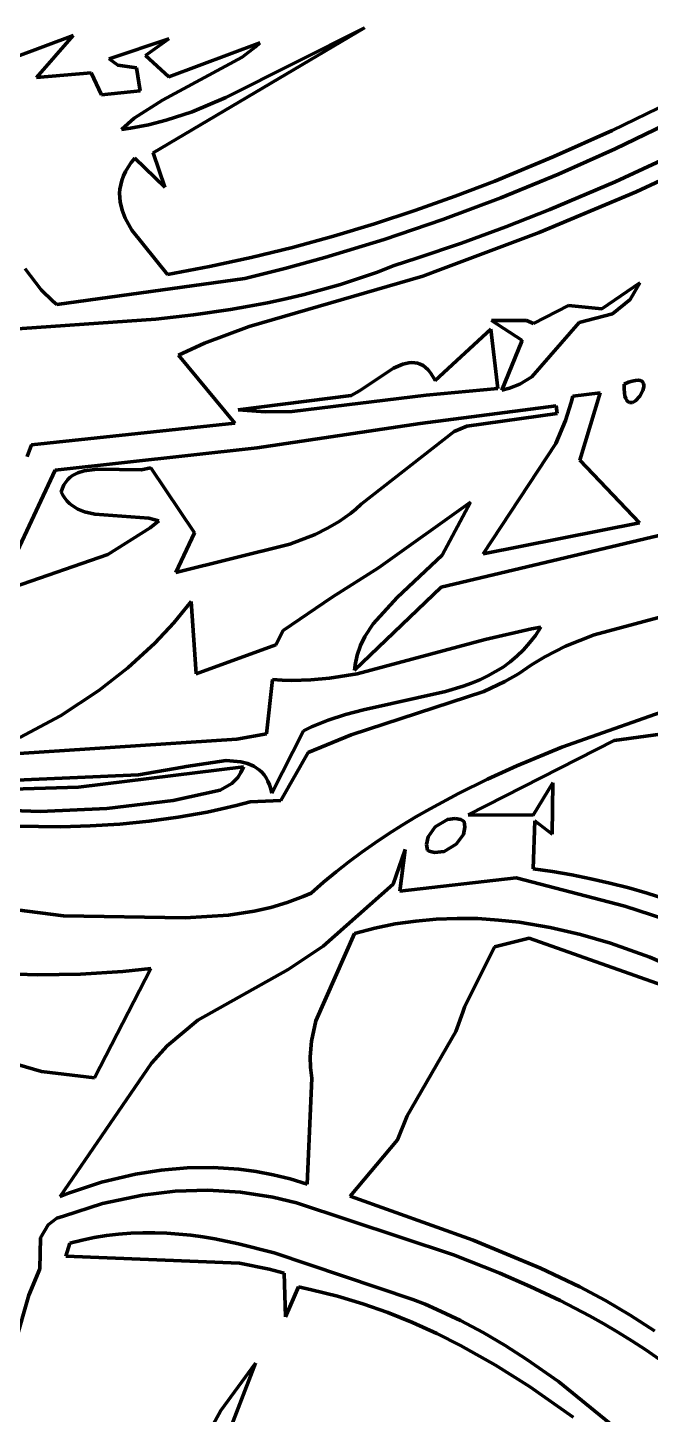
# Model space of a CAD drawing. Header units: millimetres. Extents: x 0 to 10.4, y 0 to 10.4.
# Drawn here: x 4.383 to 4.959, y 2.481 to 3.762 of the extents above; entities that cross this region are included whole.
import ezdxf

# ---------------------------------------------------------------- set-up
doc = ezdxf.new("R2010")
doc.units = ezdxf.units.MM
doc.layers.add('color#2b2b2bff', color=7, linetype='CONTINUOUS', lineweight=100)
doc.layers.add('color#fdfdfdff', color=7, linetype='CONTINUOUS', lineweight=100)

msp = doc.modelspace()

# ---------------------------------------------------------------- linework, layer by layer
at = {"layer": 'color#2b2b2bff'}
for p, q in [((4.6948, 3.7622), (4.4995, 3.6466)), ((4.5665, 3.6976), (4.6948, 3.7622)), ((4.3717, 3.7351), (4.4255, 3.755)), ((4.4255, 3.755), (4.3916, 3.7163)), ((4.4589, 3.7334), (4.5138, 3.7519)), ((4.5138, 3.7519), (4.4923, 3.7364)), ((4.5139, 3.7169), (4.5981, 3.7482)), ((4.5942, 3.7446), (4.5818, 3.735)), ((4.5981, 3.7482), (4.5942, 3.7446)), ((4.4668, 3.7276), (4.4589, 3.7334)), ((4.4923, 3.7364), (4.5139, 3.7169)), ((4.5818, 3.735), (4.5081, 3.6954)), ((4.3916, 3.7163), (4.442, 3.7204)), ((4.442, 3.7204), (4.4517, 3.7003)), ((4.4839, 3.7252), (4.4668, 3.7276)), ((4.4873, 3.7039), (4.4839, 3.7252)), ((4.4517, 3.7003), (4.4873, 3.7039)), ((4.5081, 3.6954), (4.4819, 3.6785)), ((4.5355, 3.6846), (4.5665, 3.6976)), ((4.924, 3.6673), (4.9773, 3.6931)), ((4.4819, 3.6785), (4.4701, 3.6682)), ((4.5116, 3.6767), (4.5355, 3.6846)), ((4.9955, 3.6836), (4.9266, 3.6502)), ((4.4701, 3.6682), (4.4786, 3.6694)), ((4.4786, 3.6694), (4.4952, 3.6725)), ((4.4952, 3.6725), (4.5116, 3.6767)), ((4.87, 3.6431), (4.924, 3.6673)), ((4.9267, 3.6199), (5.006, 3.6566)), ((5.0519, 3.6598), (4.946, 3.6106)), ((4.4825, 3.6417), (4.4791, 3.6376)), ((4.5103, 3.6147), (4.4825, 3.6417)), ((4.4995, 3.6466), (4.5103, 3.6147)), ((4.8154, 3.6205), (4.87, 3.6431)), ((4.9266, 3.6502), (4.8742, 3.6268)), ((4.4738, 3.6293), (4.4719, 3.6252)), ((4.4762, 3.6334), (4.4738, 3.6293)), ((4.4791, 3.6376), (4.4762, 3.6334)), ((4.4694, 3.6171), (4.4687, 3.6131)), ((4.4704, 3.6211), (4.4694, 3.6171)), ((4.4719, 3.6252), (4.4704, 3.6211)), ((4.7786, 3.6065), (4.8154, 3.6205)), ((4.8742, 3.6268), (4.8211, 3.605)), ((4.8664, 3.5943), (4.9267, 3.6199)), ((4.4687, 3.6131), (4.4684, 3.6092)), ((4.4684, 3.6092), (4.4685, 3.6053)), ((4.4685, 3.6053), (4.4689, 3.6014)), ((4.7414, 3.5933), (4.7786, 3.6065)), ((4.8211, 3.605), (4.7674, 3.5849)), ((4.946, 3.6106), (4.8563, 3.573)), ((4.4689, 3.6014), (4.4707, 3.5937)), ((4.4707, 3.5937), (4.4736, 3.5862)), ((4.704, 3.581), (4.7414, 3.5933)), ((4.8257, 3.5782), (4.8664, 3.5943)), ((4.4736, 3.5862), (4.4796, 3.5751)), ((4.6663, 3.5696), (4.704, 3.581)), ((4.7674, 3.5849), (4.7131, 3.5664)), ((4.7847, 3.5631), (4.8257, 3.5782)), ((4.4796, 3.5751), (4.5127, 3.5341)), ((4.6283, 3.5592), (4.6663, 3.5696)), ((4.7131, 3.5664), (4.6582, 3.5498)), ((4.7433, 3.5491), (4.7847, 3.5631)), ((4.8563, 3.573), (4.7652, 3.5387)), ((4.5901, 3.5498), (4.6283, 3.5592)), ((4.396, 3.5198), (4.381, 3.5392)), ((4.5127, 3.5341), (4.5515, 3.5414)), ((4.5515, 3.5414), (4.5901, 3.5498)), ((4.6213, 3.5397), (4.5842, 3.5305)), ((4.6582, 3.5498), (4.6213, 3.5397)), ((4.7059, 3.5361), (4.7224, 3.5425)), ((4.7224, 3.5425), (4.7433, 3.5491)), ((4.7652, 3.5387), (4.7487, 3.5326)), ((4.5842, 3.5305), (4.4105, 3.5063)), ((4.7487, 3.5326), (4.5881, 3.4861)), ((4.6559, 3.5201), (4.6727, 3.525)), ((4.6727, 3.525), (4.6893, 3.5303)), ((4.6893, 3.5303), (4.7059, 3.5361)), ((4.9144, 3.5025), (4.9494, 3.5264)), ((4.9494, 3.5264), (4.9406, 3.511)), ((4.4066, 3.5095), (4.396, 3.5198)), ((4.6222, 3.5116), (4.6391, 3.5157)), ((4.6391, 3.5157), (4.6559, 3.5201)), ((4.4105, 3.5063), (4.4066, 3.5095)), ((4.5366, 3.4967), (4.571, 3.5017)), ((4.571, 3.5017), (4.5881, 3.5047)), ((4.5881, 3.5047), (4.6052, 3.508)), ((4.6052, 3.508), (4.6222, 3.5116)), ((4.8512, 3.4887), (4.8836, 3.5054)), ((4.8836, 3.5054), (4.9144, 3.5025)), ((4.9406, 3.511), (4.9242, 3.4978)), ((4.31, 3.4796), (4.5019, 3.4927)), ((4.5019, 3.4927), (4.5366, 3.4967)), ((4.5881, 3.4861), (4.547, 3.4707)), ((4.8405, 3.4734), (4.8124, 3.4916)), ((4.8124, 3.4916), (4.8446, 3.4916)), ((4.8446, 3.4916), (4.8512, 3.4887)), ((4.8934, 3.4896), (4.8497, 3.4395)), ((4.9242, 3.4978), (4.8934, 3.4896)), ((4.7601, 3.4361), (4.8118, 3.4836)), ((4.8118, 3.4836), (4.8183, 3.4287)), ((4.8405, 3.4724), (4.8405, 3.4734)), ((4.547, 3.4707), (4.5229, 3.4595)), ((4.8219, 3.4273), (4.8405, 3.4724)), ((4.5229, 3.4595), (4.5751, 3.3966)), ((4.7218, 3.4474), (4.7304, 3.4512)), ((4.7304, 3.4512), (4.736, 3.4525)), ((4.736, 3.4525), (4.7387, 3.4527)), ((4.7387, 3.4527), (4.7413, 3.4526)), ((4.7413, 3.4526), (4.7439, 3.4521)), ((4.7439, 3.4521), (4.7465, 3.4512)), ((4.7465, 3.4512), (4.749, 3.4499)), ((4.749, 3.4499), (4.7514, 3.4481)), ((4.7514, 3.4481), (4.7537, 3.4459)), ((4.6903, 3.4266), (4.7218, 3.4474)), ((4.7537, 3.4459), (4.7559, 3.4432)), ((4.7559, 3.4432), (4.7581, 3.4399)), ((4.7581, 3.4399), (4.7601, 3.4361)), ((4.8497, 3.4395), (4.8384, 3.4326)), ((4.939, 3.4345), (4.9425, 3.4356)), ((4.9425, 3.4356), (4.9454, 3.4362)), ((4.9454, 3.4362), (4.9478, 3.4364)), ((4.9478, 3.4364), (4.9497, 3.4361)), ((4.9497, 3.4361), (4.9512, 3.4355)), ((4.9512, 3.4355), (4.9523, 3.4346)), ((4.5779, 3.4091), (4.6824, 3.4224)), ((4.7519, 3.4225), (4.628, 3.4074)), ((4.6824, 3.4224), (4.6903, 3.4266)), ((4.8183, 3.4287), (4.7519, 3.4225)), ((4.8289, 3.429), (4.8219, 3.4273)), ((4.8384, 3.4326), (4.8289, 3.429)), ((4.8875, 3.4216), (4.9128, 3.4248)), ((4.9128, 3.4248), (4.894, 3.3624)), ((4.9349, 3.4328), (4.939, 3.4345)), ((4.9349, 3.4284), (4.9349, 3.4328)), ((4.9352, 3.4247), (4.9349, 3.4284)), ((4.9357, 3.4217), (4.9352, 3.4247)), ((4.9524, 3.4269), (4.9495, 3.4216)), ((4.9523, 3.4346), (4.9529, 3.4333)), ((4.9532, 3.4303), (4.9524, 3.4269)), ((4.9529, 3.4333), (4.9532, 3.4319)), ((4.9532, 3.4319), (4.9532, 3.4303)), ((4.7465, 3.3963), (4.8721, 3.4126)), ((4.8721, 3.4126), (4.8732, 3.4055)), ((4.8809, 3.3991), (4.8861, 3.4158)), ((4.8861, 3.4158), (4.8875, 3.4216)), ((4.9365, 3.4194), (4.9357, 3.4217)), ((4.9374, 3.4177), (4.9365, 3.4194)), ((4.9386, 3.4165), (4.9374, 3.4177)), ((4.9398, 3.4159), (4.9386, 3.4165)), ((4.9412, 3.4157), (4.9398, 3.4159)), ((4.9426, 3.4159), (4.9412, 3.4157)), ((4.944, 3.4165), (4.9426, 3.4159)), ((4.9455, 3.4174), (4.944, 3.4165)), ((4.9495, 3.4216), (4.9455, 3.4174)), ((4.5751, 3.3966), (4.387, 3.3766)), ((4.5863, 3.4083), (4.5779, 3.4091)), ((4.603, 3.4073), (4.5863, 3.4083)), ((4.628, 3.4074), (4.603, 3.4073)), ((4.8732, 3.4055), (4.7895, 3.3939)), ((4.8719, 3.3778), (4.8809, 3.3991)), ((4.5955, 3.3739), (4.7465, 3.3963)), ((4.7777, 3.389), (4.6917, 3.3217)), ((4.7895, 3.3939), (4.7777, 3.389)), ((4.387, 3.3766), (4.3829, 3.3659)), ((4.4087, 3.3534), (4.5955, 3.3739)), ((4.8046, 3.2759), (4.8719, 3.3778)), ((4.894, 3.3624), (4.9492, 3.3047)), ((4.3427, 3.2121), (4.4087, 3.3534)), ((4.4225, 3.3465), (4.4204, 3.3445)), ((4.4248, 3.3482), (4.4225, 3.3465)), ((4.4298, 3.3509), (4.4248, 3.3482)), ((4.4355, 3.3526), (4.4298, 3.3509)), ((4.448, 3.3541), (4.4355, 3.3526)), ((4.4884, 3.3536), (4.448, 3.3541)), ((4.4972, 3.3553), (4.4884, 3.3536)), ((4.5377, 3.2954), (4.4972, 3.3553)), ((4.4155, 3.3366), (4.4143, 3.3333)), ((4.4143, 3.3333), (4.4159, 3.3301)), ((4.4169, 3.3396), (4.4155, 3.3366)), ((4.4186, 3.3422), (4.4169, 3.3396)), ((4.4204, 3.3445), (4.4186, 3.3422)), ((4.4159, 3.3301), (4.4177, 3.3273)), ((4.4177, 3.3273), (4.4198, 3.3247)), ((4.4198, 3.3247), (4.422, 3.3225)), ((4.422, 3.3225), (4.4245, 3.3205)), ((4.4245, 3.3205), (4.4298, 3.3172)), ((4.6917, 3.3217), (4.6868, 3.3173)), ((4.7078, 3.2631), (4.7929, 3.3236)), ((4.7929, 3.3236), (4.7667, 3.2746)), ((4.4298, 3.3172), (4.4358, 3.3148)), ((4.4358, 3.3148), (4.4456, 3.3125)), ((4.4456, 3.3125), (4.4953, 3.3088)), ((4.4953, 3.3088), (4.5046, 3.3063)), ((4.6818, 3.3133), (4.6714, 3.3059)), ((4.6868, 3.3173), (4.6818, 3.3133)), ((4.4966, 3.2999), (4.4575, 3.2753)), ((4.5046, 3.3063), (4.4966, 3.2999)), ((4.5204, 3.2587), (4.5377, 3.2954)), ((4.6493, 3.2939), (4.6257, 3.2849)), ((4.6606, 3.2995), (4.6493, 3.2939)), ((4.6714, 3.3059), (4.6606, 3.2995)), ((4.7657, 3.2452), (4.9905, 3.2985)), ((4.9492, 3.3047), (4.8046, 3.2759)), ((4.6257, 3.2849), (4.5204, 3.2587)), ((4.4575, 3.2753), (4.3704, 3.2451)), ((4.7667, 3.2746), (4.725, 3.2357)), ((4.665, 3.2359), (4.7078, 3.2631)), ((4.6855, 3.1683), (4.7657, 3.2452)), ((4.5185, 3.212), (4.5347, 3.2319)), ((4.5347, 3.2319), (4.5391, 3.165)), ((4.6198, 3.205), (4.665, 3.2359)), ((4.725, 3.2357), (4.7028, 3.2111)), ((5.0326, 3.2346), (4.9072, 3.2011)), ((4.501, 3.1934), (4.5185, 3.212)), ((4.613, 3.1918), (4.6198, 3.205)), ((4.7028, 3.2111), (4.6953, 3.1994)), ((4.8492, 3.2066), (4.8066, 3.1967)), ((4.8578, 3.2082), (4.8492, 3.2066)), ((4.8529, 3.2005), (4.8578, 3.2082)), ((4.476, 3.1704), (4.501, 3.1934)), ((4.5391, 3.165), (4.613, 3.1918)), ((4.8066, 3.1967), (4.6882, 3.165)), ((4.6953, 3.1994), (4.6913, 3.1912)), ((4.8419, 3.1872), (4.8476, 3.1935)), ((4.8476, 3.1935), (4.8529, 3.2005)), ((4.9072, 3.2011), (4.8806, 3.1905)), ((4.6882, 3.1824), (4.6861, 3.1732)), ((4.6913, 3.1912), (4.6882, 3.1824)), ((4.8296, 3.1761), (4.8359, 3.1814)), ((4.8359, 3.1814), (4.8419, 3.1872)), ((4.8615, 3.1808), (4.8492, 3.1733)), ((4.8806, 3.1905), (4.8615, 3.1808)), ((4.4493, 3.1495), (4.476, 3.1704)), ((4.6861, 3.1732), (4.6855, 3.1683)), ((4.8089, 3.1631), (4.816, 3.167)), ((4.816, 3.167), (4.823, 3.1713)), ((4.823, 3.1713), (4.8296, 3.1761)), ((4.8492, 3.1733), (4.8373, 3.1649)), ((4.6098, 3.1597), (4.6041, 3.1096)), ((4.6187, 3.1591), (4.6098, 3.1597)), ((4.6276, 3.1589), (4.6187, 3.1591)), ((4.6451, 3.1594), (4.6276, 3.1589)), ((4.6624, 3.1609), (4.6451, 3.1594)), ((4.6882, 3.165), (4.6624, 3.1609)), ((4.7699, 3.1486), (4.786, 3.1536)), ((4.786, 3.1536), (4.7938, 3.1564)), ((4.7938, 3.1564), (4.8014, 3.1596)), ((4.8014, 3.1596), (4.8089, 3.1631)), ((4.8247, 3.1579), (4.8053, 3.1487)), ((4.8373, 3.1649), (4.8247, 3.1579)), ((4.4137, 3.1262), (4.4493, 3.1495)), ((4.8053, 3.1487), (4.6826, 3.1085)), ((4.6939, 3.1318), (4.7699, 3.1486)), ((4.8773, 3.0973), (5.0328, 3.152)), ((4.6613, 3.1222), (4.6774, 3.1274)), ((4.6774, 3.1274), (4.6939, 3.1318)), ((4.3762, 3.1061), (4.4137, 3.1262)), ((4.6385, 3.1122), (4.6459, 3.1159)), ((4.6459, 3.1159), (4.6535, 3.1192)), ((4.6535, 3.1192), (4.6613, 3.1222)), ((5.0309, 3.118), (4.9259, 3.1034)), ((4.5767, 3.1046), (4.3372, 3.089)), ((4.6041, 3.1096), (4.5767, 3.1046)), ((4.6091, 3.0548), (4.6385, 3.1122)), ((4.6826, 3.1085), (4.6428, 3.0924)), ((4.9259, 3.1034), (4.7907, 3.0347)), ((4.6428, 3.0924), (4.6175, 3.048)), ((4.8358, 3.08), (4.8773, 3.0973)), ((4.583, 3.0791), (4.4304, 3.0603)), ((4.486, 3.0716), (4.527, 3.0787)), ((4.527, 3.0787), (4.5299, 3.0794)), ((4.5299, 3.0794), (4.5671, 3.085)), ((4.5671, 3.085), (4.5806, 3.0838)), ((4.5806, 3.0838), (4.5868, 3.0821)), ((4.5806, 3.0737), (4.583, 3.0791)), ((4.5868, 3.0821), (4.5926, 3.0796)), ((4.5926, 3.0796), (4.5977, 3.0761)), ((4.5977, 3.0761), (4.6, 3.074)), ((4.8085, 3.0676), (4.8358, 3.08)), ((4.2872, 3.063), (4.486, 3.0716)), ((4.5614, 3.0575), (4.5723, 3.0637)), ((4.5723, 3.0637), (4.5776, 3.0691)), ((4.5776, 3.0691), (4.5806, 3.0737)), ((4.6, 3.074), (4.6021, 3.0715)), ((4.6021, 3.0715), (4.604, 3.0688)), ((4.604, 3.0688), (4.6056, 3.0658)), ((4.6056, 3.0658), (4.6071, 3.0625)), ((4.7817, 3.0544), (4.8085, 3.0676)), ((4.8508, 3.0345), (4.8689, 3.0642)), ((4.8689, 3.0642), (4.8684, 3.0167)), ((4.4304, 3.0603), (4.3588, 3.058)), ((4.5179, 3.0478), (4.5614, 3.0575)), ((4.6071, 3.0625), (4.6082, 3.0588)), ((4.6082, 3.0588), (4.6091, 3.0548)), ((4.7555, 3.0402), (4.7817, 3.0544)), ((4.3334, 3.04), (4.3951, 3.0378)), ((4.3951, 3.0378), (4.4567, 3.0404)), ((4.4567, 3.0404), (4.5179, 3.0478)), ((4.5628, 3.0401), (4.5495, 3.0372)), ((4.5761, 3.0432), (4.5628, 3.0401)), ((4.5893, 3.0467), (4.5761, 3.0432)), ((4.6175, 3.048), (4.5893, 3.0467)), ((4.7425, 3.0328), (4.7555, 3.0402)), ((4.4685, 3.0261), (4.4413, 3.0245)), ((4.4957, 3.0288), (4.4685, 3.0261)), ((4.5227, 3.0324), (4.4957, 3.0288)), ((4.5495, 3.0372), (4.5227, 3.0324)), ((4.7172, 3.017), (4.7298, 3.0251)), ((4.7298, 3.0251), (4.7425, 3.0328)), ((4.7717, 3.0303), (4.7603, 3.0235)), ((4.7788, 3.0313), (4.7717, 3.0303)), ((4.7839, 3.0302), (4.7788, 3.0313)), ((4.787, 3.0284), (4.7839, 3.0302)), ((4.7878, 3.0232), (4.787, 3.0284)), ((4.7907, 3.0347), (4.7923, 3.0346)), ((4.7923, 3.0346), (4.8508, 3.0345)), ((4.8525, 3.0292), (4.8508, 2.9848)), ((4.8684, 3.0167), (4.8525, 3.0292)), ((4.414, 3.0237), (4.3729, 3.0241)), ((4.4413, 3.0245), (4.414, 3.0237)), ((4.7047, 3.0087), (4.7172, 3.017)), ((4.7538, 3.0142), (4.7522, 3.0073)), ((4.7603, 3.0235), (4.7538, 3.0142)), ((4.7798, 3.0074), (4.7863, 3.0164)), ((4.7863, 3.0164), (4.7878, 3.0232)), ((4.6805, 2.9912), (4.6925, 3.0001)), ((4.6925, 3.0001), (4.7047, 3.0087)), ((4.7325, 3.0025), (4.7215, 2.9707)), ((4.7275, 2.964), (4.7325, 3.0025)), ((4.7522, 3.0073), (4.7531, 3.0021)), ((4.7531, 3.0021), (4.7546, 3.0012)), ((4.7546, 3.0012), (4.7595, 2.9997)), ((4.7595, 2.9997), (4.7684, 3.0007)), ((4.7684, 3.0007), (4.7798, 3.0074)), ((4.6686, 2.9819), (4.6805, 2.9912)), ((4.657, 2.9723), (4.6686, 2.9819)), ((4.8352, 2.9765), (4.7275, 2.964)), ((4.9355, 2.9503), (4.8352, 2.9765)), ((4.8508, 2.9848), (4.8687, 2.9822)), ((4.8687, 2.9822), (4.8865, 2.9791)), ((4.8865, 2.9791), (4.9042, 2.9756)), ((4.9042, 2.9756), (4.9218, 2.9715)), ((4.2156, 2.9674), (4.4164, 2.9412)), ((4.6383, 2.9591), (4.6456, 2.9624)), ((4.6456, 2.9624), (4.657, 2.9723)), ((4.7215, 2.9707), (4.6567, 2.9133)), ((4.9218, 2.9715), (4.9392, 2.9671)), ((4.9392, 2.9671), (4.9564, 2.9622)), ((4.9564, 2.9622), (4.9736, 2.9568)), ((4.5927, 2.9455), (4.6082, 2.949)), ((4.6082, 2.949), (4.6234, 2.9535)), ((4.6234, 2.9535), (4.6383, 2.9591)), ((4.9849, 2.9342), (4.9355, 2.9503)), ((4.4164, 2.9412), (4.529, 2.9394)), ((4.529, 2.9394), (4.5691, 2.9419)), ((4.5691, 2.9419), (4.5927, 2.9455)), ((4.7232, 2.9338), (4.7422, 2.9365)), ((4.7422, 2.9365), (4.7613, 2.9382)), ((4.7613, 2.9382), (4.7805, 2.9389)), ((4.7805, 2.9389), (4.7997, 2.9387)), ((4.7997, 2.9387), (4.8189, 2.9374)), ((4.8189, 2.9374), (4.838, 2.9353)), ((4.838, 2.9353), (4.8665, 2.9306)), ((4.6499, 2.8443), (4.6856, 2.9249)), ((4.6856, 2.9249), (4.7043, 2.9299)), ((4.7043, 2.9299), (4.7232, 2.9338)), ((4.8665, 2.9306), (4.8947, 2.9241)), ((4.8947, 2.9241), (4.9225, 2.916)), ((4.6567, 2.9133), (4.6244, 2.8918)), ((4.8152, 2.9126), (4.7872, 2.8569)), ((4.847, 2.9207), (4.8152, 2.9126)), ((5.0077, 2.8639), (4.847, 2.9207)), ((4.9225, 2.916), (4.9587, 2.903)), ((4.9587, 2.903), (4.9887, 2.8901)), ((4.3928, 2.8867), (4.3535, 2.888)), ((4.4321, 2.8874), (4.3928, 2.8867)), ((4.4713, 2.8899), (4.4321, 2.8874)), ((4.4453, 2.7916), (4.4972, 2.8926)), ((4.4972, 2.8926), (4.4713, 2.8899)), ((4.6244, 2.8918), (4.5409, 2.8448)), ((4.7859, 2.8522), (4.7793, 2.8344)), ((4.7872, 2.8569), (4.7859, 2.8522)), ((4.2678, 2.8353), (4.3962, 2.7973)), ((4.5409, 2.8448), (4.5123, 2.821)), ((4.6458, 2.8254), (4.6499, 2.8443)), ((4.7793, 2.8344), (4.7343, 2.7565)), ((4.5123, 2.821), (4.498, 2.8051)), ((4.6446, 2.8109), (4.6458, 2.8254)), ((4.6449, 2.8011), (4.6446, 2.8109)), ((4.3962, 2.7973), (4.4453, 2.7916)), ((4.498, 2.8051), (4.4135, 2.6818)), ((4.6461, 2.7911), (4.6449, 2.8011)), ((4.6418, 2.6932), (4.6461, 2.7911)), ((4.7343, 2.7565), (4.7253, 2.7344)), ((4.7253, 2.7344), (4.6815, 2.6821)), ((4.483, 2.7025), (4.5068, 2.7063)), ((4.5068, 2.7063), (4.5308, 2.7084)), ((4.5308, 2.7084), (4.5548, 2.7087)), ((4.5548, 2.7087), (4.5788, 2.7072)), ((4.5788, 2.7072), (4.5947, 2.7051)), ((4.5947, 2.7051), (4.6105, 2.702)), ((4.421, 2.6848), (4.4517, 2.695)), ((4.4517, 2.695), (4.483, 2.7025)), ((4.6105, 2.702), (4.6262, 2.6981)), ((4.6262, 2.6981), (4.6418, 2.6932)), ((4.4135, 2.6818), (4.421, 2.6848)), ((4.4896, 2.6832), (4.4526, 2.6754)), ((4.5197, 2.6867), (4.4896, 2.6832)), ((4.5499, 2.6877), (4.5197, 2.6867)), ((4.5801, 2.6859), (4.5499, 2.6877)), ((4.61, 2.6814), (4.5801, 2.6859)), ((4.632, 2.6761), (4.61, 2.6814)), ((4.6815, 2.6821), (4.7955, 2.6416)), ((4.4526, 2.6754), (4.4166, 2.6638)), ((4.7773, 2.6278), (4.632, 2.6761)), ((4.4024, 2.6557), (4.3954, 2.6436)), ((4.4104, 2.6617), (4.4024, 2.6557)), ((4.4166, 2.6638), (4.4104, 2.6617)), ((4.3954, 2.6436), (4.3946, 2.615)), ((4.4225, 2.6387), (4.4338, 2.6416)), ((4.4338, 2.6416), (4.445, 2.644)), ((4.445, 2.644), (4.4563, 2.6458)), ((4.4563, 2.6458), (4.4675, 2.6471)), ((4.4675, 2.6471), (4.4787, 2.648)), ((4.4787, 2.648), (4.4898, 2.6484)), ((4.4898, 2.6484), (4.501, 2.6484)), ((4.501, 2.6484), (4.5121, 2.6479)), ((4.5121, 2.6479), (4.5232, 2.6471)), ((4.5232, 2.6471), (4.5343, 2.646)), ((4.5343, 2.646), (4.5454, 2.6445)), ((4.5454, 2.6445), (4.5564, 2.6426)), ((4.5564, 2.6426), (4.5784, 2.6382)), ((4.7955, 2.6416), (4.8576, 2.6157)), ((4.4188, 2.6268), (4.4225, 2.6387)), ((4.5784, 2.6382), (4.6112, 2.6297)), ((4.6112, 2.6297), (4.7396, 2.5866)), ((4.82, 2.611), (4.7773, 2.6278)), ((4.3946, 2.615), (4.3846, 2.5906)), ((4.5792, 2.6202), (4.4188, 2.6268)), ((4.6068, 2.6147), (4.5792, 2.6202)), ((4.6205, 2.611), (4.6068, 2.6147)), ((4.8576, 2.6157), (4.8939, 2.5983)), ((4.6219, 2.5705), (4.6205, 2.611)), ((4.8481, 2.5988), (4.82, 2.611)), ((4.3846, 2.5906), (4.3718, 2.5464)), ((4.6337, 2.5983), (4.6219, 2.5705)), ((4.6458, 2.5957), (4.6337, 2.5983)), ((4.6698, 2.5898), (4.6458, 2.5957)), ((4.6934, 2.5827), (4.6698, 2.5898)), ((4.8757, 2.5857), (4.8481, 2.5988)), ((4.8939, 2.5983), (4.9176, 2.5857)), ((4.7166, 2.5745), (4.6934, 2.5827)), ((4.7396, 2.5866), (4.7509, 2.5822)), ((4.7509, 2.5822), (4.7619, 2.5775)), ((4.7619, 2.5775), (4.7836, 2.5673)), ((4.9028, 2.5717), (4.8757, 2.5857)), ((4.9176, 2.5857), (4.9407, 2.5723)), ((4.7394, 2.5653), (4.7166, 2.5745)), ((4.7618, 2.5552), (4.7394, 2.5653)), ((4.7836, 2.5673), (4.8046, 2.5561)), ((4.9161, 2.5642), (4.9028, 2.5717)), ((4.9292, 2.5565), (4.9161, 2.5642)), ((4.9407, 2.5723), (4.9632, 2.5578)), ((4.7838, 2.5442), (4.7618, 2.5552)), ((4.8046, 2.5561), (4.8251, 2.5441)), ((4.9422, 2.5485), (4.9292, 2.5565)), ((4.8161, 2.5261), (4.7838, 2.5442)), ((4.8251, 2.5441), (4.8451, 2.5313)), ((4.955, 2.5402), (4.9422, 2.5485)), ((4.9675, 2.5316), (4.955, 2.5402)), ((4.5941, 2.5277), (4.5362, 2.378)), ((4.5621, 2.4841), (4.5941, 2.5277)), ((4.8475, 2.5064), (4.8161, 2.5261)), ((4.8451, 2.5313), (4.8744, 2.5108)), ((4.8879, 2.478), (4.8475, 2.5064)), ((4.8744, 2.5108), (5.0223, 2.3905)), ((4.4801, 2.3354), (4.5621, 2.4841))]:
    msp.add_line(p, q, dxfattribs=at)
at = {"layer": 'color#fdfdfdff'}
for p, q in [((4.4995, 3.6466), (4.6948, 3.7622)), ((4.6948, 3.7622), (4.5665, 3.6976)), ((4.4255, 3.755), (4.3717, 3.7351)), ((4.3916, 3.7163), (4.4255, 3.755)), ((4.5138, 3.7519), (4.4589, 3.7334)), ((4.4923, 3.7364), (4.5138, 3.7519)), ((4.5981, 3.7482), (4.5139, 3.7169)), ((4.5818, 3.735), (4.5942, 3.7446)), ((4.5942, 3.7446), (4.5981, 3.7482)), ((4.4589, 3.7334), (4.4668, 3.7276)), ((4.5139, 3.7169), (4.4923, 3.7364)), ((4.5081, 3.6954), (4.5818, 3.735)), ((4.442, 3.7204), (4.3916, 3.7163)), ((4.4517, 3.7003), (4.442, 3.7204)), ((4.4668, 3.7276), (4.4839, 3.7252)), ((4.4839, 3.7252), (4.4873, 3.7039)), ((4.4873, 3.7039), (4.4517, 3.7003)), ((4.4819, 3.6785), (4.5081, 3.6954)), ((4.5665, 3.6976), (4.5355, 3.6846)), ((4.9773, 3.6931), (4.924, 3.6673)), ((4.4701, 3.6682), (4.4819, 3.6785)), ((4.5355, 3.6846), (4.5116, 3.6767)), ((4.9266, 3.6502), (4.9955, 3.6836)), ((4.4786, 3.6694), (4.4701, 3.6682)), ((4.4952, 3.6725), (4.4786, 3.6694)), ((4.5116, 3.6767), (4.4952, 3.6725)), ((4.924, 3.6673), (4.87, 3.6431)), ((5.006, 3.6566), (4.9267, 3.6199)), ((4.946, 3.6106), (5.0519, 3.6598)), ((4.4791, 3.6376), (4.4825, 3.6417)), ((4.4825, 3.6417), (4.5103, 3.6147)), ((4.5103, 3.6147), (4.4995, 3.6466)), ((4.87, 3.6431), (4.8154, 3.6205)), ((4.8742, 3.6268), (4.9266, 3.6502)), ((4.4719, 3.6252), (4.4738, 3.6293)), ((4.4738, 3.6293), (4.4762, 3.6334)), ((4.4762, 3.6334), (4.4791, 3.6376)), ((4.4687, 3.6131), (4.4694, 3.6171)), ((4.4694, 3.6171), (4.4704, 3.6211)), ((4.4704, 3.6211), (4.4719, 3.6252)), ((4.8154, 3.6205), (4.7786, 3.6065)), ((4.8211, 3.605), (4.8742, 3.6268)), ((4.9267, 3.6199), (4.8664, 3.5943)), ((4.4684, 3.6092), (4.4687, 3.6131)), ((4.4685, 3.6053), (4.4684, 3.6092)), ((4.4689, 3.6014), (4.4685, 3.6053)), ((4.7786, 3.6065), (4.7414, 3.5933)), ((4.7674, 3.5849), (4.8211, 3.605)), ((4.8563, 3.573), (4.946, 3.6106)), ((4.4707, 3.5937), (4.4689, 3.6014)), ((4.4736, 3.5862), (4.4707, 3.5937)), ((4.7414, 3.5933), (4.704, 3.581)), ((4.8664, 3.5943), (4.8257, 3.5782)), ((4.4796, 3.5751), (4.4736, 3.5862)), ((4.704, 3.581), (4.6663, 3.5696)), ((4.7131, 3.5664), (4.7674, 3.5849)), ((4.8257, 3.5782), (4.7847, 3.5631)), ((4.5127, 3.5341), (4.4796, 3.5751)), ((4.6663, 3.5696), (4.6283, 3.5592)), ((4.6582, 3.5498), (4.7131, 3.5664)), ((4.7847, 3.5631), (4.7433, 3.5491)), ((4.7652, 3.5387), (4.8563, 3.573)), ((4.6283, 3.5592), (4.5901, 3.5498)), ((4.381, 3.5392), (4.396, 3.5198)), ((4.5515, 3.5414), (4.5127, 3.5341)), ((4.5901, 3.5498), (4.5515, 3.5414)), ((4.5842, 3.5305), (4.6213, 3.5397)), ((4.6213, 3.5397), (4.6582, 3.5498)), ((4.7224, 3.5425), (4.7059, 3.5361)), ((4.7433, 3.5491), (4.7224, 3.5425)), ((4.7487, 3.5326), (4.7652, 3.5387)), ((4.4105, 3.5063), (4.5842, 3.5305)), ((4.5881, 3.4861), (4.7487, 3.5326)), ((4.6727, 3.525), (4.6559, 3.5201)), ((4.6893, 3.5303), (4.6727, 3.525)), ((4.7059, 3.5361), (4.6893, 3.5303)), ((4.9494, 3.5264), (4.9144, 3.5025)), ((4.9406, 3.511), (4.9494, 3.5264)), ((4.396, 3.5198), (4.4066, 3.5095)), ((4.6391, 3.5157), (4.6222, 3.5116)), ((4.6559, 3.5201), (4.6391, 3.5157)), ((4.4066, 3.5095), (4.4105, 3.5063)), ((4.571, 3.5017), (4.5366, 3.4967)), ((4.5881, 3.5047), (4.571, 3.5017)), ((4.6052, 3.508), (4.5881, 3.5047)), ((4.6222, 3.5116), (4.6052, 3.508)), ((4.8836, 3.5054), (4.8512, 3.4887)), ((4.9144, 3.5025), (4.8836, 3.5054)), ((4.9242, 3.4978), (4.9406, 3.511)), ((4.5019, 3.4927), (4.31, 3.4796)), ((4.5366, 3.4967), (4.5019, 3.4927)), ((4.547, 3.4707), (4.5881, 3.4861)), ((4.8446, 3.4916), (4.8124, 3.4916)), ((4.8124, 3.4916), (4.8405, 3.4734)), ((4.8512, 3.4887), (4.8446, 3.4916)), ((4.8497, 3.4395), (4.8934, 3.4896)), ((4.8934, 3.4896), (4.9242, 3.4978)), ((4.8118, 3.4836), (4.7601, 3.4361)), ((4.8183, 3.4287), (4.8118, 3.4836)), ((4.8405, 3.4734), (4.8405, 3.4724)), ((4.5229, 3.4595), (4.547, 3.4707)), ((4.8405, 3.4724), (4.8219, 3.4273)), ((4.5751, 3.3966), (4.5229, 3.4595)), ((4.7304, 3.4512), (4.7218, 3.4474)), ((4.736, 3.4525), (4.7304, 3.4512)), ((4.7387, 3.4527), (4.736, 3.4525)), ((4.7413, 3.4526), (4.7387, 3.4527)), ((4.7439, 3.4521), (4.7413, 3.4526)), ((4.7465, 3.4512), (4.7439, 3.4521)), ((4.749, 3.4499), (4.7465, 3.4512)), ((4.7514, 3.4481), (4.749, 3.4499)), ((4.7537, 3.4459), (4.7514, 3.4481)), ((4.7218, 3.4474), (4.6903, 3.4266)), ((4.7559, 3.4432), (4.7537, 3.4459)), ((4.7581, 3.4399), (4.7559, 3.4432)), ((4.7601, 3.4361), (4.7581, 3.4399)), ((4.8384, 3.4326), (4.8497, 3.4395)), ((4.9425, 3.4356), (4.939, 3.4345)), ((4.9454, 3.4362), (4.9425, 3.4356)), ((4.9478, 3.4364), (4.9454, 3.4362)), ((4.9497, 3.4361), (4.9478, 3.4364)), ((4.9512, 3.4355), (4.9497, 3.4361)), ((4.9523, 3.4346), (4.9512, 3.4355)), ((4.6824, 3.4224), (4.5779, 3.4091)), ((4.628, 3.4074), (4.7519, 3.4225)), ((4.6903, 3.4266), (4.6824, 3.4224)), ((4.7519, 3.4225), (4.8183, 3.4287)), ((4.8219, 3.4273), (4.8289, 3.429)), ((4.8289, 3.429), (4.8384, 3.4326)), ((4.9128, 3.4248), (4.8875, 3.4216)), ((4.894, 3.3624), (4.9128, 3.4248)), ((4.939, 3.4345), (4.9349, 3.4328)), ((4.9349, 3.4328), (4.9349, 3.4284)), ((4.9349, 3.4284), (4.9352, 3.4247)), ((4.9352, 3.4247), (4.9357, 3.4217)), ((4.9495, 3.4216), (4.9524, 3.4269)), ((4.9529, 3.4333), (4.9523, 3.4346)), ((4.9524, 3.4269), (4.9532, 3.4303)), ((4.9532, 3.4319), (4.9529, 3.4333)), ((4.9532, 3.4303), (4.9532, 3.4319)), ((4.8721, 3.4126), (4.7465, 3.3963)), ((4.8732, 3.4055), (4.8721, 3.4126)), ((4.8861, 3.4158), (4.8809, 3.3991)), ((4.8875, 3.4216), (4.8861, 3.4158)), ((4.9357, 3.4217), (4.9365, 3.4194)), ((4.9365, 3.4194), (4.9374, 3.4177)), ((4.9374, 3.4177), (4.9386, 3.4165)), ((4.9386, 3.4165), (4.9398, 3.4159)), ((4.9398, 3.4159), (4.9412, 3.4157)), ((4.9412, 3.4157), (4.9426, 3.4159)), ((4.9426, 3.4159), (4.944, 3.4165)), ((4.944, 3.4165), (4.9455, 3.4174)), ((4.9455, 3.4174), (4.9495, 3.4216)), ((4.387, 3.3766), (4.5751, 3.3966)), ((4.5779, 3.4091), (4.5863, 3.4083)), ((4.5863, 3.4083), (4.603, 3.4073)), ((4.603, 3.4073), (4.628, 3.4074)), ((4.7895, 3.3939), (4.8732, 3.4055)), ((4.8809, 3.3991), (4.8719, 3.3778)), ((4.7465, 3.3963), (4.5955, 3.3739)), ((4.6917, 3.3217), (4.7777, 3.389)), ((4.7777, 3.389), (4.7895, 3.3939)), ((4.3829, 3.3659), (4.387, 3.3766)), ((4.5955, 3.3739), (4.4087, 3.3534)), ((4.8719, 3.3778), (4.8046, 3.2759)), ((4.9492, 3.3047), (4.894, 3.3624)), ((4.4087, 3.3534), (4.3427, 3.2121)), ((4.4204, 3.3445), (4.4225, 3.3465)), ((4.4225, 3.3465), (4.4248, 3.3482)), ((4.4248, 3.3482), (4.4298, 3.3509)), ((4.4298, 3.3509), (4.4355, 3.3526)), ((4.4355, 3.3526), (4.448, 3.3541)), ((4.448, 3.3541), (4.4884, 3.3536)), ((4.4884, 3.3536), (4.4972, 3.3553)), ((4.4972, 3.3553), (4.5377, 3.2954)), ((4.4143, 3.3333), (4.4155, 3.3366)), ((4.4159, 3.3301), (4.4143, 3.3333)), ((4.4155, 3.3366), (4.4169, 3.3396)), ((4.4169, 3.3396), (4.4186, 3.3422)), ((4.4186, 3.3422), (4.4204, 3.3445)), ((4.4177, 3.3273), (4.4159, 3.3301)), ((4.4198, 3.3247), (4.4177, 3.3273)), ((4.422, 3.3225), (4.4198, 3.3247)), ((4.4245, 3.3205), (4.422, 3.3225)), ((4.4298, 3.3172), (4.4245, 3.3205)), ((4.6868, 3.3173), (4.6917, 3.3217)), ((4.7929, 3.3236), (4.7078, 3.2631)), ((4.7667, 3.2746), (4.7929, 3.3236)), ((4.4358, 3.3148), (4.4298, 3.3172)), ((4.4456, 3.3125), (4.4358, 3.3148)), ((4.4953, 3.3088), (4.4456, 3.3125)), ((4.5046, 3.3063), (4.4953, 3.3088)), ((4.6714, 3.3059), (4.6818, 3.3133)), ((4.6818, 3.3133), (4.6868, 3.3173)), ((4.4575, 3.2753), (4.4966, 3.2999)), ((4.4966, 3.2999), (4.5046, 3.3063)), ((4.5377, 3.2954), (4.5204, 3.2587)), ((4.6257, 3.2849), (4.6493, 3.2939)), ((4.6493, 3.2939), (4.6606, 3.2995)), ((4.6606, 3.2995), (4.6714, 3.3059)), ((4.9905, 3.2985), (4.7657, 3.2452)), ((4.8046, 3.2759), (4.9492, 3.3047)), ((4.5204, 3.2587), (4.6257, 3.2849)), ((4.3704, 3.2451), (4.4575, 3.2753)), ((4.725, 3.2357), (4.7667, 3.2746)), ((4.7078, 3.2631), (4.665, 3.2359)), ((4.7657, 3.2452), (4.6855, 3.1683)), ((4.5347, 3.2319), (4.5185, 3.212)), ((4.5391, 3.165), (4.5347, 3.2319)), ((4.665, 3.2359), (4.6198, 3.205)), ((4.7028, 3.2111), (4.725, 3.2357)), ((4.9072, 3.2011), (5.0326, 3.2346)), ((4.5185, 3.212), (4.501, 3.1934)), ((4.6198, 3.205), (4.613, 3.1918)), ((4.6953, 3.1994), (4.7028, 3.2111)), ((4.8066, 3.1967), (4.8492, 3.2066)), ((4.8492, 3.2066), (4.8578, 3.2082)), ((4.8578, 3.2082), (4.8529, 3.2005)), ((4.501, 3.1934), (4.476, 3.1704)), ((4.613, 3.1918), (4.5391, 3.165)), ((4.6882, 3.165), (4.8066, 3.1967)), ((4.6913, 3.1912), (4.6953, 3.1994)), ((4.8476, 3.1935), (4.8419, 3.1872)), ((4.8529, 3.2005), (4.8476, 3.1935)), ((4.8806, 3.1905), (4.9072, 3.2011)), ((4.6861, 3.1732), (4.6882, 3.1824)), ((4.6882, 3.1824), (4.6913, 3.1912)), ((4.8359, 3.1814), (4.8296, 3.1761)), ((4.8419, 3.1872), (4.8359, 3.1814)), ((4.8492, 3.1733), (4.8615, 3.1808)), ((4.8615, 3.1808), (4.8806, 3.1905)), ((4.476, 3.1704), (4.4493, 3.1495)), ((4.6855, 3.1683), (4.6861, 3.1732)), ((4.816, 3.167), (4.8089, 3.1631)), ((4.823, 3.1713), (4.816, 3.167)), ((4.8296, 3.1761), (4.823, 3.1713)), ((4.8373, 3.1649), (4.8492, 3.1733)), ((4.6041, 3.1096), (4.6098, 3.1597)), ((4.6098, 3.1597), (4.6187, 3.1591)), ((4.6187, 3.1591), (4.6276, 3.1589)), ((4.6276, 3.1589), (4.6451, 3.1594)), ((4.6451, 3.1594), (4.6624, 3.1609)), ((4.6624, 3.1609), (4.6882, 3.165)), ((4.786, 3.1536), (4.7699, 3.1486)), ((4.7938, 3.1564), (4.786, 3.1536)), ((4.8014, 3.1596), (4.7938, 3.1564)), ((4.8089, 3.1631), (4.8014, 3.1596)), ((4.8053, 3.1487), (4.8247, 3.1579)), ((4.8247, 3.1579), (4.8373, 3.1649)), ((4.4493, 3.1495), (4.4137, 3.1262)), ((4.6826, 3.1085), (4.8053, 3.1487)), ((4.7699, 3.1486), (4.6939, 3.1318)), ((5.0328, 3.152), (4.8773, 3.0973)), ((4.6774, 3.1274), (4.6613, 3.1222)), ((4.6939, 3.1318), (4.6774, 3.1274)), ((4.4137, 3.1262), (4.3762, 3.1061)), ((4.6459, 3.1159), (4.6385, 3.1122)), ((4.6535, 3.1192), (4.6459, 3.1159)), ((4.6613, 3.1222), (4.6535, 3.1192)), ((4.9259, 3.1034), (5.0309, 3.118)), ((4.3372, 3.089), (4.5767, 3.1046)), ((4.5767, 3.1046), (4.6041, 3.1096)), ((4.6385, 3.1122), (4.6091, 3.0548)), ((4.6428, 3.0924), (4.6826, 3.1085)), ((4.7907, 3.0347), (4.9259, 3.1034)), ((4.6175, 3.048), (4.6428, 3.0924)), ((4.8773, 3.0973), (4.8358, 3.08)), ((4.4304, 3.0603), (4.583, 3.0791)), ((4.527, 3.0787), (4.486, 3.0716)), ((4.5299, 3.0794), (4.527, 3.0787)), ((4.5671, 3.085), (4.5299, 3.0794)), ((4.5806, 3.0838), (4.5671, 3.085)), ((4.5868, 3.0821), (4.5806, 3.0838)), ((4.583, 3.0791), (4.5806, 3.0737)), ((4.5926, 3.0796), (4.5868, 3.0821)), ((4.5977, 3.0761), (4.5926, 3.0796)), ((4.6, 3.074), (4.5977, 3.0761)), ((4.8358, 3.08), (4.8085, 3.0676)), ((4.486, 3.0716), (4.2872, 3.063)), ((4.5723, 3.0637), (4.5614, 3.0575)), ((4.5776, 3.0691), (4.5723, 3.0637)), ((4.5806, 3.0737), (4.5776, 3.0691)), ((4.6021, 3.0715), (4.6, 3.074)), ((4.604, 3.0688), (4.6021, 3.0715)), ((4.6056, 3.0658), (4.604, 3.0688)), ((4.6071, 3.0625), (4.6056, 3.0658)), ((4.8085, 3.0676), (4.7817, 3.0544)), ((4.8689, 3.0642), (4.8508, 3.0345)), ((4.8684, 3.0167), (4.8689, 3.0642)), ((4.3588, 3.058), (4.4304, 3.0603)), ((4.5614, 3.0575), (4.5179, 3.0478)), ((4.6082, 3.0588), (4.6071, 3.0625)), ((4.6091, 3.0548), (4.6082, 3.0588)), ((4.7817, 3.0544), (4.7555, 3.0402)), ((4.3951, 3.0378), (4.3334, 3.04)), ((4.4567, 3.0404), (4.3951, 3.0378)), ((4.5179, 3.0478), (4.4567, 3.0404)), ((4.5495, 3.0372), (4.5628, 3.0401)), ((4.5628, 3.0401), (4.5761, 3.0432)), ((4.5761, 3.0432), (4.5893, 3.0467)), ((4.5893, 3.0467), (4.6175, 3.048)), ((4.7555, 3.0402), (4.7425, 3.0328)), ((4.4413, 3.0245), (4.4685, 3.0261)), ((4.4685, 3.0261), (4.4957, 3.0288)), ((4.4957, 3.0288), (4.5227, 3.0324)), ((4.5227, 3.0324), (4.5495, 3.0372)), ((4.7298, 3.0251), (4.7172, 3.017)), ((4.7425, 3.0328), (4.7298, 3.0251)), ((4.7603, 3.0235), (4.7717, 3.0303)), ((4.7717, 3.0303), (4.7788, 3.0313)), ((4.7788, 3.0313), (4.7839, 3.0302)), ((4.7839, 3.0302), (4.787, 3.0284)), ((4.787, 3.0284), (4.7878, 3.0232)), ((4.7923, 3.0346), (4.7907, 3.0347)), ((4.8508, 3.0345), (4.7923, 3.0346)), ((4.8508, 2.9848), (4.8525, 3.0292)), ((4.8525, 3.0292), (4.8684, 3.0167)), ((4.3729, 3.0241), (4.414, 3.0237)), ((4.414, 3.0237), (4.4413, 3.0245)), ((4.7172, 3.017), (4.7047, 3.0087)), ((4.7522, 3.0073), (4.7538, 3.0142)), ((4.7538, 3.0142), (4.7603, 3.0235)), ((4.7863, 3.0164), (4.7798, 3.0074)), ((4.7878, 3.0232), (4.7863, 3.0164)), ((4.6925, 3.0001), (4.6805, 2.9912)), ((4.7047, 3.0087), (4.6925, 3.0001)), ((4.7215, 2.9707), (4.7325, 3.0025)), ((4.7325, 3.0025), (4.7275, 2.964)), ((4.7531, 3.0021), (4.7522, 3.0073)), ((4.7546, 3.0012), (4.7531, 3.0021)), ((4.7595, 2.9997), (4.7546, 3.0012)), ((4.7684, 3.0007), (4.7595, 2.9997)), ((4.7798, 3.0074), (4.7684, 3.0007)), ((4.6805, 2.9912), (4.6686, 2.9819)), ((4.6686, 2.9819), (4.657, 2.9723)), ((4.7275, 2.964), (4.8352, 2.9765)), ((4.8352, 2.9765), (4.9355, 2.9503)), ((4.8687, 2.9822), (4.8508, 2.9848)), ((4.8865, 2.9791), (4.8687, 2.9822)), ((4.9042, 2.9756), (4.8865, 2.9791)), ((4.9218, 2.9715), (4.9042, 2.9756)), ((4.4164, 2.9412), (4.2156, 2.9674)), ((4.6456, 2.9624), (4.6383, 2.9591)), ((4.657, 2.9723), (4.6456, 2.9624)), ((4.6567, 2.9133), (4.7215, 2.9707)), ((4.9392, 2.9671), (4.9218, 2.9715)), ((4.9564, 2.9622), (4.9392, 2.9671)), ((4.9736, 2.9568), (4.9564, 2.9622)), ((4.6082, 2.949), (4.5927, 2.9455)), ((4.6234, 2.9535), (4.6082, 2.949)), ((4.6383, 2.9591), (4.6234, 2.9535)), ((4.9355, 2.9503), (4.9849, 2.9342)), ((4.529, 2.9394), (4.4164, 2.9412)), ((4.5691, 2.9419), (4.529, 2.9394)), ((4.5927, 2.9455), (4.5691, 2.9419)), ((4.7422, 2.9365), (4.7232, 2.9338)), ((4.7613, 2.9382), (4.7422, 2.9365)), ((4.7805, 2.9389), (4.7613, 2.9382)), ((4.7997, 2.9387), (4.7805, 2.9389)), ((4.8189, 2.9374), (4.7997, 2.9387)), ((4.838, 2.9353), (4.8189, 2.9374)), ((4.8665, 2.9306), (4.838, 2.9353)), ((4.6856, 2.9249), (4.6499, 2.8443)), ((4.7043, 2.9299), (4.6856, 2.9249)), ((4.7232, 2.9338), (4.7043, 2.9299)), ((4.8947, 2.9241), (4.8665, 2.9306)), ((4.9225, 2.916), (4.8947, 2.9241)), ((4.6244, 2.8918), (4.6567, 2.9133)), ((4.7872, 2.8569), (4.8152, 2.9126)), ((4.8152, 2.9126), (4.847, 2.9207)), ((4.847, 2.9207), (5.0077, 2.8639)), ((4.9587, 2.903), (4.9225, 2.916)), ((4.9887, 2.8901), (4.9587, 2.903)), ((4.3535, 2.888), (4.3928, 2.8867)), ((4.3928, 2.8867), (4.4321, 2.8874)), ((4.4321, 2.8874), (4.4713, 2.8899)), ((4.4972, 2.8926), (4.4453, 2.7916)), ((4.4713, 2.8899), (4.4972, 2.8926)), ((4.5409, 2.8448), (4.6244, 2.8918)), ((4.7793, 2.8344), (4.7859, 2.8522)), ((4.7859, 2.8522), (4.7872, 2.8569)), ((4.3962, 2.7973), (4.2678, 2.8353)), ((4.5123, 2.821), (4.5409, 2.8448)), ((4.6499, 2.8443), (4.6458, 2.8254)), ((4.7343, 2.7565), (4.7793, 2.8344)), ((4.498, 2.8051), (4.5123, 2.821)), ((4.6458, 2.8254), (4.6446, 2.8109)), ((4.6446, 2.8109), (4.6449, 2.8011)), ((4.4453, 2.7916), (4.3962, 2.7973)), ((4.4135, 2.6818), (4.498, 2.8051)), ((4.6449, 2.8011), (4.6461, 2.7911)), ((4.6461, 2.7911), (4.6418, 2.6932)), ((4.7253, 2.7344), (4.7343, 2.7565)), ((4.6815, 2.6821), (4.7253, 2.7344)), ((4.5068, 2.7063), (4.483, 2.7025)), ((4.5308, 2.7084), (4.5068, 2.7063)), ((4.5548, 2.7087), (4.5308, 2.7084)), ((4.5788, 2.7072), (4.5548, 2.7087)), ((4.5947, 2.7051), (4.5788, 2.7072)), ((4.6105, 2.702), (4.5947, 2.7051)), ((4.4517, 2.695), (4.421, 2.6848)), ((4.483, 2.7025), (4.4517, 2.695)), ((4.6262, 2.6981), (4.6105, 2.702)), ((4.6418, 2.6932), (4.6262, 2.6981)), ((4.421, 2.6848), (4.4135, 2.6818)), ((4.4526, 2.6754), (4.4896, 2.6832)), ((4.4896, 2.6832), (4.5197, 2.6867)), ((4.5197, 2.6867), (4.5499, 2.6877)), ((4.5499, 2.6877), (4.5801, 2.6859)), ((4.5801, 2.6859), (4.61, 2.6814)), ((4.61, 2.6814), (4.632, 2.6761)), ((4.7955, 2.6416), (4.6815, 2.6821)), ((4.4166, 2.6638), (4.4526, 2.6754)), ((4.632, 2.6761), (4.7773, 2.6278)), ((4.3954, 2.6436), (4.4024, 2.6557)), ((4.4024, 2.6557), (4.4104, 2.6617)), ((4.4104, 2.6617), (4.4166, 2.6638)), ((4.3946, 2.615), (4.3954, 2.6436)), ((4.4338, 2.6416), (4.4225, 2.6387)), ((4.445, 2.644), (4.4338, 2.6416)), ((4.4563, 2.6458), (4.445, 2.644)), ((4.4675, 2.6471), (4.4563, 2.6458)), ((4.4787, 2.648), (4.4675, 2.6471)), ((4.4898, 2.6484), (4.4787, 2.648)), ((4.501, 2.6484), (4.4898, 2.6484)), ((4.5121, 2.6479), (4.501, 2.6484)), ((4.5232, 2.6471), (4.5121, 2.6479)), ((4.5343, 2.646), (4.5232, 2.6471)), ((4.5454, 2.6445), (4.5343, 2.646)), ((4.5564, 2.6426), (4.5454, 2.6445)), ((4.5784, 2.6382), (4.5564, 2.6426)), ((4.8576, 2.6157), (4.7955, 2.6416)), ((4.4225, 2.6387), (4.4188, 2.6268)), ((4.6112, 2.6297), (4.5784, 2.6382)), ((4.7396, 2.5866), (4.6112, 2.6297)), ((4.7773, 2.6278), (4.82, 2.611)), ((4.3846, 2.5906), (4.3946, 2.615)), ((4.4188, 2.6268), (4.5792, 2.6202)), ((4.5792, 2.6202), (4.6068, 2.6147)), ((4.6068, 2.6147), (4.6205, 2.611)), ((4.8939, 2.5983), (4.8576, 2.6157)), ((4.6205, 2.611), (4.6219, 2.5705)), ((4.82, 2.611), (4.8481, 2.5988)), ((4.3718, 2.5464), (4.3846, 2.5906)), ((4.6219, 2.5705), (4.6337, 2.5983)), ((4.6337, 2.5983), (4.6458, 2.5957)), ((4.6458, 2.5957), (4.6698, 2.5898)), ((4.6698, 2.5898), (4.6934, 2.5827)), ((4.8481, 2.5988), (4.8757, 2.5857)), ((4.9176, 2.5857), (4.8939, 2.5983)), ((4.6934, 2.5827), (4.7166, 2.5745)), ((4.7509, 2.5822), (4.7396, 2.5866)), ((4.7619, 2.5775), (4.7509, 2.5822)), ((4.7836, 2.5673), (4.7619, 2.5775)), ((4.8757, 2.5857), (4.9028, 2.5717)), ((4.9407, 2.5723), (4.9176, 2.5857)), ((4.7166, 2.5745), (4.7394, 2.5653)), ((4.7394, 2.5653), (4.7618, 2.5552)), ((4.8046, 2.5561), (4.7836, 2.5673)), ((4.9028, 2.5717), (4.9161, 2.5642)), ((4.9161, 2.5642), (4.9292, 2.5565)), ((4.9632, 2.5578), (4.9407, 2.5723)), ((4.7618, 2.5552), (4.7838, 2.5442)), ((4.8251, 2.5441), (4.8046, 2.5561)), ((4.9292, 2.5565), (4.9422, 2.5485)), ((4.7838, 2.5442), (4.8161, 2.5261)), ((4.8451, 2.5313), (4.8251, 2.5441)), ((4.9422, 2.5485), (4.955, 2.5402)), ((4.955, 2.5402), (4.9675, 2.5316)), ((4.5362, 2.378), (4.5941, 2.5277)), ((4.5941, 2.5277), (4.5621, 2.4841)), ((4.8161, 2.5261), (4.8475, 2.5064)), ((4.8744, 2.5108), (4.8451, 2.5313)), ((4.8475, 2.5064), (4.8879, 2.478)), ((5.0223, 2.3905), (4.8744, 2.5108)), ((4.5621, 2.4841), (4.4801, 2.3354))]:
    msp.add_line(p, q, dxfattribs=at)

doc.saveas('drawing.dxf')
